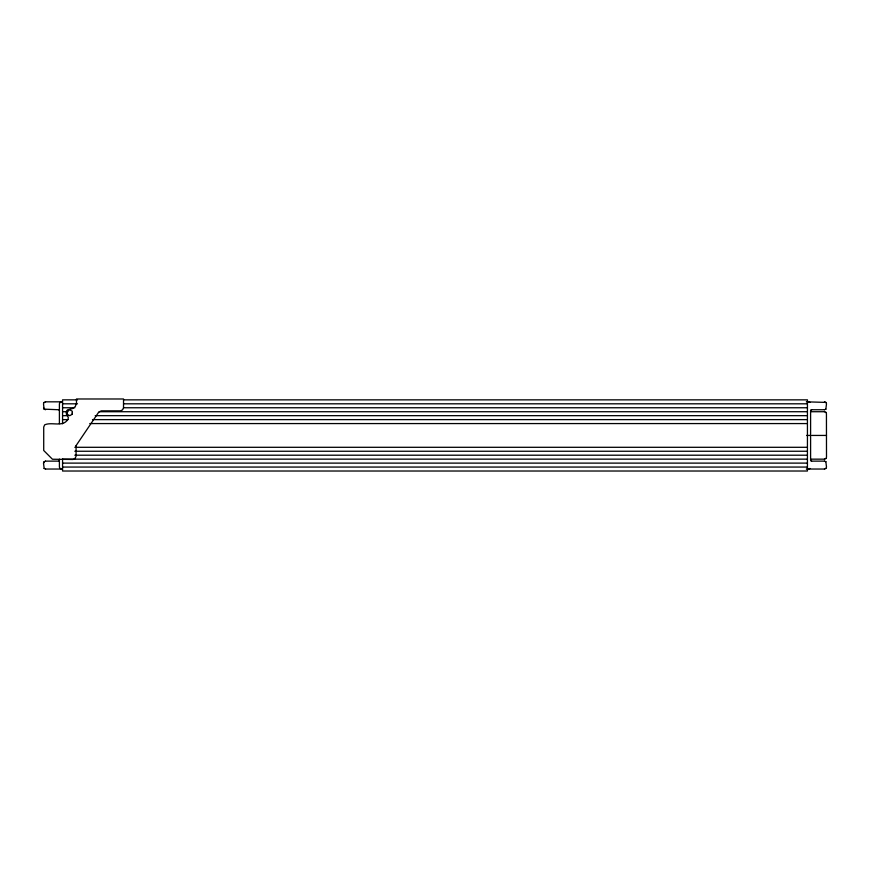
<?xml version="1.0" encoding="UTF-8"?>
<svg xmlns="http://www.w3.org/2000/svg" width="870" height="870" viewBox="0 0 870 870"><rect width="100%" height="100%" fill="white"/><g stroke="black" fill="none" stroke-linecap="round" stroke-linejoin="round"><path stroke-width="1.3" d="M67.153 412.75L67.153 411.26L69.73 409.781L72.297 411.26L72.297 414.229L69.73 415.708L67.153 414.229L67.153 411.26M72.297 414.229L72.297 412.75M825.858 409.161L826.5 403.81L825.858 402.408L824.466 401.831M825.858 458.577L826.5 457.185L826.435 413.685L825.858 412.293M825.858 468.462L826.5 467.059L825.858 461.709M44.152 402.429L43.5 403.81L44.098 409.139L58.605 409.737L59.399 410.531M44.152 468.441L43.5 463.112L44.098 461.731L45.534 461.133M43.565 463.112L44.152 461.731M59.399 460.339L58.605 461.133L45.468 461.133M810.601 459.947L811.395 459.153L824.532 459.153M824.532 461.133L811.395 461.133L810.601 460.339L810.601 410.531L811.395 409.737L824.532 409.737M810.601 410.531L811.59 409.737M44.098 402.429L45.534 401.831M61.378 401.831L59.997 402.429L59.399 403.81L59.399 423.636M824.466 409.737L825.924 409.161M824.466 459.153L825.924 458.577M824.466 469.039L825.924 468.462M808.621 469.039L810.024 468.462M77.517 399.852L62.564 399.852L62.564 423.777M123.725 399.852L807.436 399.852L807.436 471.018L62.564 471.018L62.564 458.958M45.468 401.831L62.488 401.831M806.338 401.831L825.924 402.408M62.564 403.81L77.517 403.81M123.725 403.81L807.436 403.81M62.564 407.758L74.798 407.758M123.725 407.758L807.436 407.758M62.564 411.717L68.001 411.717M99.267 411.717L807.436 411.717M824.532 411.717L811.395 411.717L810.601 410.923M62.564 415.664L68.001 415.664M95.189 415.664L807.436 415.664M62.564 419.623L68.001 419.623M92.47 419.623L807.436 419.623M89.751 423.57L807.436 423.57M806.555 435.435L810.601 435.435M811.786 435.435L826.5 435.435M74.798 447.3L807.436 447.3M74.798 451.247L807.436 451.247M74.798 455.206L807.436 455.206M62.564 459.153L807.436 459.153M62.564 463.112L807.436 463.112M62.564 467.059L807.436 467.059M45.468 469.039L62.488 469.039M806.338 469.039L824.532 469.039M808.621 401.831L810.024 402.408M824.466 411.717L825.924 412.293M824.466 461.133L825.924 461.709M45.534 409.737L44.152 409.139L43.565 407.758M61.378 469.039L59.997 468.441L59.399 467.059L59.399 459.153M44.098 468.441L45.534 469.039M810.601 460.339L811.59 461.133M76.071 445.625L76.071 456.315L74.766 458.871L72.906 459.469L52.45 459.24L43.718 450.486L43.718 427.05L44.674 424.843C52.048 421.482 63.01 427.79 68.088 419.09L68.295 417.437L66.414 414.218L66.272 411.891L67.447 409.879L72.362 408.606L75.288 406.594L76.473 403.256L76.473 398.982L123.518 398.982L123.518 407.682L122.561 409.89L120.354 410.847L101.279 410.847L98.68 412.195L76.071 445.625"/></g></svg>
